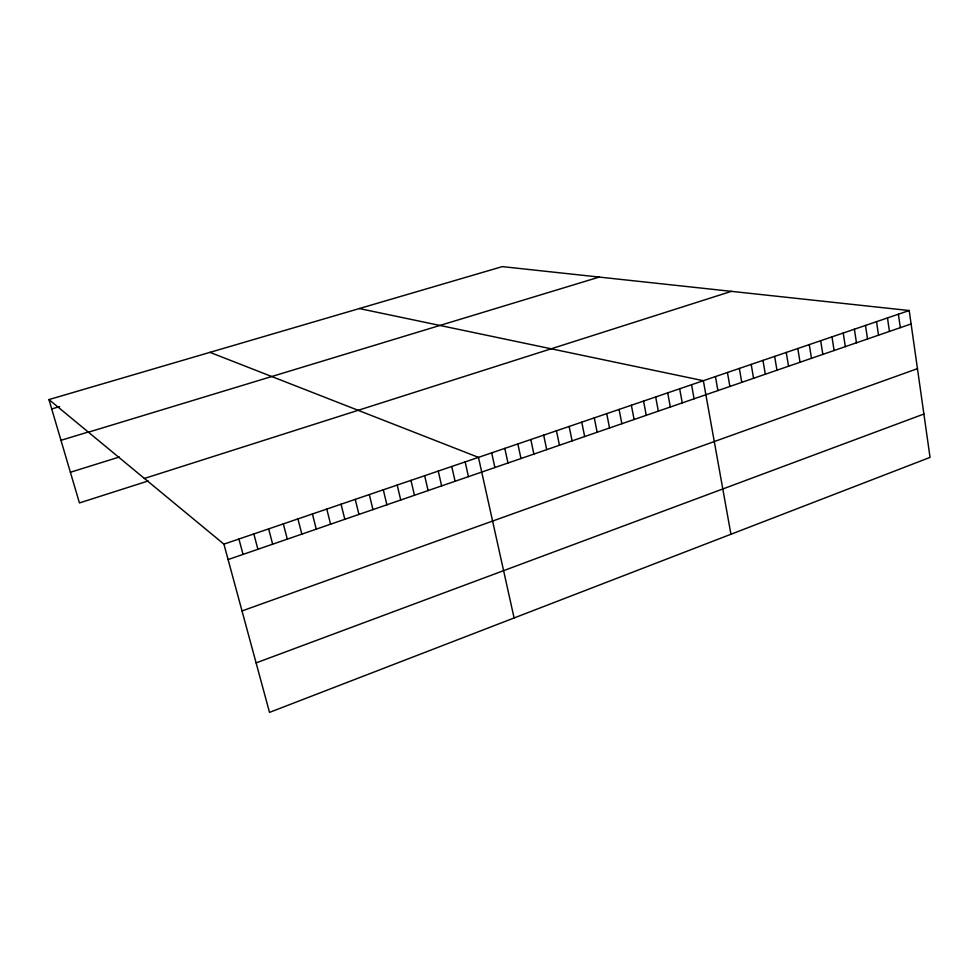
<?xml version="1.0" encoding="UTF-8"?>
<svg xmlns="http://www.w3.org/2000/svg" width="979" height="979" viewBox="0 0 979 979"><rect width="100%" height="100%" fill="white"/><g stroke="black" fill="none" stroke-linecap="round" stroke-linejoin="round"><path stroke-width="1.47" d="M256.106 662.893L923.895 414.031M242.021 610.945L917.458 368.667M228.083 559.572L911.106 323.939M223.91 544.14L909.197 310.539L930.05 457.389L269.519 712.382L223.91 544.14L48.95 399.579L502.313 266.618L909.197 310.539M144.402 478.45L731.399 291.35M148.196 480.958L79.434 502.937L48.95 399.579M70.39 472.27L119.377 456.997M60.967 440.317L88.391 431.984M88.416 432.192L599.209 277.081M51.716 408.953L59.646 406.603M359.33 308.556L703.35 380.709L730.934 534.253M209.959 352.354L478.462 457.377L514.097 617.957M238.925 539.025L243.049 554.408M253.83 533.934L257.905 549.28M268.638 528.893L272.651 544.189M283.335 523.887L287.288 539.148M297.922 518.907L301.826 534.13M312.411 513.975L316.254 529.149M326.79 509.068L330.584 524.206M341.071 504.209L344.816 519.298M355.242 499.376L358.938 514.428M369.316 494.579L372.962 509.582M383.303 489.806L386.901 504.785M397.18 485.082L400.729 500.012M410.96 480.383L414.46 495.276M424.653 475.708L428.104 490.565M438.237 471.083L441.639 485.89M451.735 466.481L455.088 481.252M465.147 461.904L468.451 476.651M491.678 452.861L494.897 467.521M504.809 448.382L507.979 463.006M517.854 443.94L520.975 458.527M530.802 439.522L533.885 454.072M543.675 435.141L546.71 449.642M556.451 430.784L559.45 445.249M569.142 426.452L572.103 440.893M581.746 422.157L584.671 436.561M594.277 417.886L597.153 432.253M606.723 413.652L609.55 427.97M619.083 409.442L621.873 423.723M631.357 405.257L634.111 419.501M643.546 401.096L646.262 415.304M655.673 396.96L658.341 411.143M667.702 392.86L670.334 406.995M679.659 388.785L682.265 402.883M691.541 384.735L694.099 398.796M715.429 376.597L717.913 390.584M727.434 372.497L729.881 386.46M739.353 368.434L741.764 382.361M751.199 364.396L753.573 378.286M762.971 360.382L765.309 374.235M774.658 356.405L776.959 370.221M786.272 352.44L788.536 366.219M797.812 348.512L800.039 362.254M809.278 344.608L811.469 358.314M820.659 340.716L822.825 354.398M831.979 336.862L834.108 350.506M843.225 333.031L845.318 346.639M854.398 329.225L856.454 342.797M865.497 325.444L867.529 338.979M876.523 321.675L878.518 335.185M887.488 317.942L889.446 331.416M898.379 314.235L900.313 327.659"/></g></svg>
